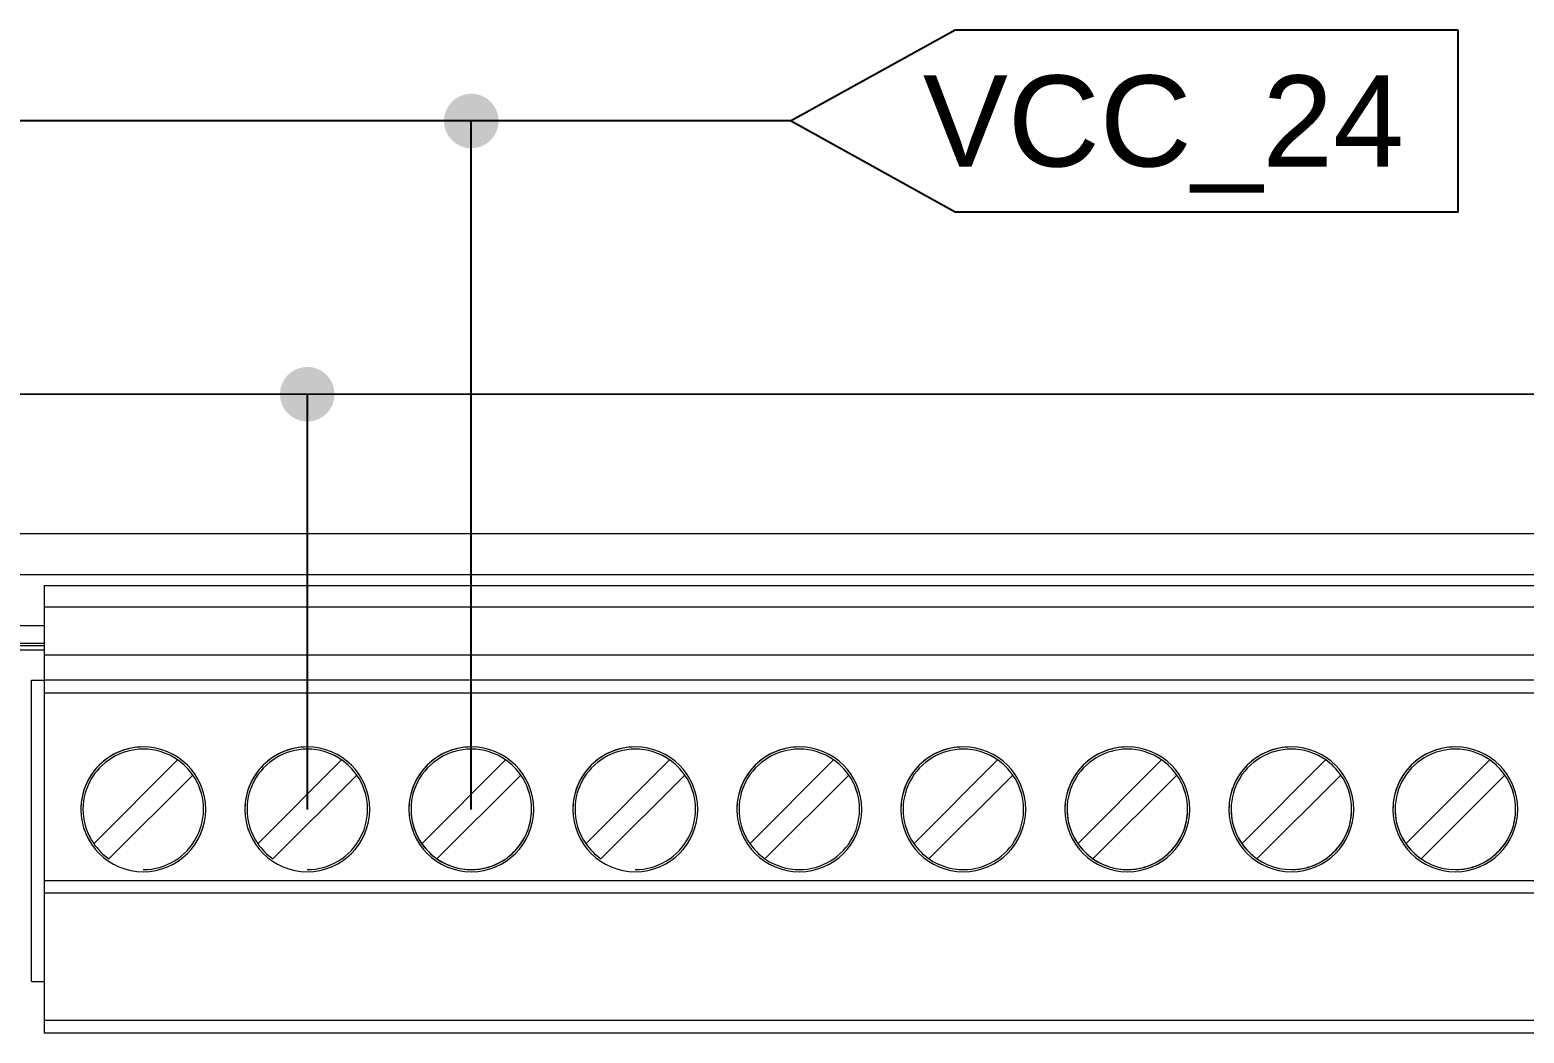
# Model space of a CAD drawing. Header units: millimetres. Extents: x 32696 to 36207, y 16706 to 17911.
# Drawn here: x 34756.7 to 34838.7, y 17592 to 17647.1 of the extents above; entities that cross this region are included whole.
import ezdxf
from ezdxf.enums import TextEntityAlignment as Align

# ---------------------------------------------------------------- set-up
doc = ezdxf.new("R2010")
doc.units = ezdxf.units.MM
doc.header["$LTSCALE"] = 0.1
doc.layers.get('0').update_dxf_attribs({"lineweight": 20})
doc.layers.add('ALIMENTAÇÃO', color=1, linetype='Continuous', lineweight=25)
doc.layers.add('GND', color=7, linetype='Continuous', lineweight=25)
doc.styles.get("Standard").update_dxf_attribs({"font": 'arial.ttf'})

# ---------------------------------------------------------------- blocks, each defined once
blk = doc.blocks.new('CLP-XP352')
at = {"lineweight": 9}
for p, q in [((35228.046, 17425.014), (35017.141, 17425.014)), ((35023.994, 17424.074), (35079.723, 17424.074)), ((35024.794, 17423.814), (35078.924, 17423.814)), ((35024.794, 17423.814), (35024.794, 17423.314)), ((35025.584, 17423.814), (35028.604, 17423.814)), ((35029.394, 17423.814), (35032.414, 17423.814)), ((35033.204, 17423.814), (35036.224, 17423.814)), ((35037.014, 17423.814), (35040.034, 17423.814)), ((35040.824, 17423.814), (35043.844, 17423.814)), ((35044.634, 17423.814), (35047.654, 17423.814)), ((35048.444, 17423.814), (35051.464, 17423.814)), ((35052.254, 17423.814), (35055.274, 17423.814)), ((35056.064, 17423.814), (35059.084, 17423.814)), ((35078.924, 17423.314), (35024.794, 17423.314)), ((35024.794, 17423.314), (35024.794, 17422.194)), ((35024.794, 17422.876), (35023.994, 17422.876)), ((35024.794, 17422.471), (35023.994, 17422.471)), ((35024.794, 17422.414), (35023.494, 17422.414)), ((35023.494, 17422.324), (35024.794, 17422.324)), ((35078.924, 17422.194), (35024.794, 17422.194)), ((35024.794, 17422.194), (35024.794, 17421.614)), ((35024.494, 17421.614), (35024.794, 17421.614)), ((35024.494, 17414.614), (35024.494, 17421.614)), ((35078.924, 17421.614), (35024.794, 17421.614)), ((35024.794, 17421.614), (35024.794, 17421.314)), ((35078.924, 17421.314), (35024.794, 17421.314)), ((35024.794, 17421.314), (35024.794, 17416.964)), ((35027.094, 17420.064), (35027.094, 17420.064)), ((35030.904, 17420.064), (35030.904, 17420.064)), ((35034.714, 17420.064), (35034.714, 17420.064)), ((35038.524, 17420.064), (35038.524, 17420.064)), ((35042.334, 17420.064), (35042.334, 17420.064)), ((35046.144, 17420.064), (35046.144, 17420.064)), ((35049.954, 17420.064), (35049.954, 17420.064)), ((35053.764, 17420.064), (35053.764, 17420.064)), ((35057.574, 17420.064), (35057.574, 17420.064)), ((35025.943, 17417.816), (35027.891, 17419.764)), ((35027.891, 17419.764), (35025.943, 17417.816)), ((35027.891, 17419.764), (35027.891, 17419.764)), ((35029.753, 17417.816), (35031.701, 17419.764)), ((35031.701, 17419.764), (35029.753, 17417.816)), ((35031.701, 17419.764), (35031.701, 17419.764)), ((35033.563, 17417.816), (35035.511, 17419.764)), ((35035.511, 17419.764), (35033.563, 17417.816)), ((35035.511, 17419.764), (35035.511, 17419.764)), ((35037.373, 17417.816), (35039.321, 17419.764)), ((35039.321, 17419.764), (35037.373, 17417.816)), ((35039.321, 17419.764), (35039.321, 17419.764)), ((35041.183, 17417.816), (35043.131, 17419.764)), ((35043.131, 17419.764), (35041.183, 17417.816)), ((35043.131, 17419.764), (35043.131, 17419.764)), ((35044.993, 17417.816), (35046.941, 17419.764)), ((35046.941, 17419.764), (35044.993, 17417.816)), ((35046.941, 17419.764), (35046.941, 17419.764)), ((35048.803, 17417.816), (35050.751, 17419.764)), ((35050.751, 17419.764), (35048.803, 17417.816)), ((35050.751, 17419.764), (35050.751, 17419.764)), ((35052.613, 17417.816), (35054.561, 17419.764)), ((35054.561, 17419.764), (35052.613, 17417.816)), ((35054.561, 17419.764), (35054.561, 17419.764)), ((35056.423, 17417.816), (35058.371, 17419.764)), ((35058.371, 17419.764), (35056.423, 17417.816)), ((35058.371, 17419.764), (35058.371, 17419.764)), ((35028.245, 17419.411), (35026.296, 17417.463)), ((35032.055, 17419.411), (35030.106, 17417.463)), ((35035.865, 17419.411), (35033.916, 17417.463)), ((35039.675, 17419.411), (35037.726, 17417.463)), ((35043.485, 17419.411), (35041.536, 17417.463)), ((35047.295, 17419.411), (35045.346, 17417.463)), ((35051.105, 17419.411), (35049.156, 17417.463)), ((35054.915, 17419.411), (35052.966, 17417.463)), ((35058.725, 17419.411), (35056.776, 17417.463)), ((35025.694, 17418.614), (35025.694, 17418.614)), ((35028.494, 17418.614), (35028.494, 17418.614)), ((35029.504, 17418.614), (35029.504, 17418.614)), ((35032.304, 17418.614), (35032.304, 17418.614)), ((35033.314, 17418.614), (35033.314, 17418.614)), ((35036.114, 17418.614), (35036.114, 17418.614)), ((35037.124, 17418.614), (35037.124, 17418.614)), ((35039.924, 17418.614), (35039.924, 17418.614)), ((35040.934, 17418.614), (35040.934, 17418.614)), ((35043.734, 17418.614), (35043.734, 17418.614)), ((35044.744, 17418.614), (35044.744, 17418.614)), ((35047.544, 17418.614), (35047.544, 17418.614)), ((35048.554, 17418.614), (35048.554, 17418.614)), ((35051.354, 17418.614), (35051.354, 17418.614)), ((35052.364, 17418.614), (35052.364, 17418.614)), ((35055.164, 17418.614), (35055.164, 17418.614)), ((35056.174, 17418.614), (35056.174, 17418.614)), ((35058.974, 17418.614), (35058.974, 17418.614)), ((35025.943, 17417.816), (35025.943, 17417.816)), ((35029.753, 17417.816), (35029.753, 17417.816)), ((35033.563, 17417.816), (35033.563, 17417.816)), ((35037.373, 17417.816), (35037.373, 17417.816)), ((35041.183, 17417.816), (35041.183, 17417.816)), ((35044.993, 17417.816), (35044.993, 17417.816)), ((35048.803, 17417.816), (35048.803, 17417.816)), ((35052.613, 17417.816), (35052.613, 17417.816)), ((35056.423, 17417.816), (35056.423, 17417.816)), ((35026.296, 17417.463), (35026.296, 17417.463)), ((35030.106, 17417.463), (35030.106, 17417.463)), ((35033.916, 17417.463), (35033.916, 17417.463)), ((35037.726, 17417.463), (35037.726, 17417.463)), ((35041.536, 17417.463), (35041.536, 17417.463)), ((35045.346, 17417.463), (35045.346, 17417.463)), ((35049.156, 17417.463), (35049.156, 17417.463)), ((35052.966, 17417.463), (35052.966, 17417.463)), ((35056.776, 17417.463), (35056.776, 17417.463)), ((35024.794, 17416.964), (35078.924, 17416.964)), ((35024.794, 17416.964), (35024.794, 17416.664)), ((35027.094, 17417.214), (35027.094, 17417.214)), ((35030.904, 17417.214), (35030.904, 17417.214)), ((35034.714, 17417.214), (35034.714, 17417.214)), ((35038.524, 17417.214), (35038.524, 17417.214)), ((35042.334, 17417.214), (35042.334, 17417.214)), ((35046.144, 17417.214), (35046.144, 17417.214)), ((35049.954, 17417.214), (35049.954, 17417.214)), ((35053.764, 17417.214), (35053.764, 17417.214)), ((35057.574, 17417.214), (35057.574, 17417.214)), ((35078.924, 17416.664), (35024.794, 17416.664)), ((35024.794, 17416.664), (35024.794, 17413.714)), ((35024.494, 17414.614), (35024.794, 17414.614)), ((35024.494, 17414.614), (35024.794, 17414.614)), ((35024.494, 17414.614), (35024.494, 17414.614)), ((35024.794, 17413.714), (35078.924, 17413.714)), ((35024.794, 17413.714), (35024.794, 17413.414)), ((35078.924, 17413.414), (35024.794, 17413.414))]:
    blk.add_line(p, q, dxfattribs=at)
for centre, radius, start, end in [((35027.094, 17418.614), 1.45, 90, 270), ((35027.094, 17418.614), 1.45, 90, 180.0004), ((35027.094, 17418.614), 1.45, 270, 90), ((35027.094, 17418.614), 1.45, 0.0004, 90), ((35030.904, 17418.614), 1.45, 90, 270), ((35030.904, 17418.614), 1.45, 90, 180.0004), ((35030.904, 17418.614), 1.45, 270, 90), ((35030.904, 17418.614), 1.45, 0.0004, 90), ((35034.714, 17418.614), 1.45, 90, 270), ((35034.714, 17418.614), 1.45, 90, 180.0004), ((35034.714, 17418.614), 1.45, 270, 90), ((35034.714, 17418.614), 1.45, 0.0004, 90), ((35038.524, 17418.614), 1.45, 90, 270), ((35038.524, 17418.614), 1.45, 90, 180.0004), ((35038.524, 17418.614), 1.45, 270, 90), ((35038.524, 17418.614), 1.45, 0.0004, 90), ((35042.334, 17418.614), 1.45, 90, 270), ((35042.334, 17418.614), 1.45, 90, 180.0004), ((35042.334, 17418.614), 1.45, 270, 90), ((35042.334, 17418.614), 1.45, 0.0004, 90), ((35046.144, 17418.614), 1.45, 90, 270), ((35046.144, 17418.614), 1.45, 90, 180.0004), ((35046.144, 17418.614), 1.45, 270, 90), ((35046.144, 17418.614), 1.45, 0.0004, 90), ((35049.954, 17418.614), 1.45, 90, 270), ((35049.954, 17418.614), 1.45, 90, 180.0004), ((35049.954, 17418.614), 1.45, 270, 90), ((35049.954, 17418.614), 1.45, 0.0004, 90), ((35053.764, 17418.614), 1.45, 90, 270), ((35053.764, 17418.614), 1.45, 90, 180.0004), ((35053.764, 17418.614), 1.45, 270, 90), ((35053.764, 17418.614), 1.45, 0.0004, 90), ((35057.574, 17418.614), 1.45, 90, 270), ((35057.574, 17418.614), 1.45, 90, 180.0004), ((35057.574, 17418.614), 1.45, 270, 90), ((35057.574, 17418.614), 1.45, 0.0004, 90), ((35027.094, 17418.614), 1.4, 90, 214.7134), ((35027.094, 17418.614), 1.4, 55.2866, 90), ((35027.094, 17418.614), 1.4, 34.7134, 55.2866), ((35030.904, 17418.614), 1.4, 90, 214.7134), ((35030.904, 17418.614), 1.4, 55.2866, 90), ((35030.904, 17418.614), 1.4, 34.7134, 55.2866), ((35034.714, 17418.614), 1.4, 90, 214.7134), ((35034.714, 17418.614), 1.4, 55.2866, 90), ((35034.714, 17418.614), 1.4, 34.7134, 55.2866), ((35038.524, 17418.614), 1.4, 90, 214.7134), ((35038.524, 17418.614), 1.4, 55.2866, 90), ((35038.524, 17418.614), 1.4, 34.7134, 55.2866), ((35042.334, 17418.614), 1.4, 90, 214.7134), ((35042.334, 17418.614), 1.4, 55.2866, 90), ((35042.334, 17418.614), 1.4, 34.7134, 55.2866), ((35046.144, 17418.614), 1.4, 90, 214.7134), ((35046.144, 17418.614), 1.4, 55.2866, 90), ((35046.144, 17418.614), 1.4, 34.7134, 55.2866), ((35049.954, 17418.614), 1.4, 90, 214.7134), ((35049.954, 17418.614), 1.4, 55.2866, 90), ((35049.954, 17418.614), 1.4, 34.7134, 55.2866), ((35053.764, 17418.614), 1.4, 90, 214.7134), ((35053.764, 17418.614), 1.4, 55.2866, 90), ((35053.764, 17418.614), 1.4, 34.7134, 55.2866), ((35057.574, 17418.614), 1.4, 90, 214.7134), ((35057.574, 17418.614), 1.4, 55.2866, 90), ((35057.574, 17418.614), 1.4, 34.7134, 55.2866), ((35027.094, 17418.614), 1.4, 270, 34.7134), ((35030.904, 17418.614), 1.4, 270, 34.7134), ((35034.714, 17418.614), 1.4, 270, 34.7134), ((35038.524, 17418.614), 1.4, 270, 34.7134), ((35042.334, 17418.614), 1.4, 270, 34.7134), ((35046.144, 17418.614), 1.4, 270, 34.7134), ((35049.954, 17418.614), 1.4, 270, 34.7134), ((35053.764, 17418.614), 1.4, 270, 34.7134), ((35057.574, 17418.614), 1.4, 270, 34.7134), ((35034.714, 17418.614), 1.4, 180.0004, 270), ((35034.714, 17418.614), 1.4, 270, 0.0004), ((35049.954, 17418.614), 1.4, 180.0004, 270), ((35049.954, 17418.614), 1.4, 270, 0.0004), ((35053.764, 17418.614), 1.4, 180.0004, 270), ((35053.764, 17418.614), 1.4, 270, 0.0004), ((35057.574, 17418.614), 1.4, 180.0004, 270), ((35057.574, 17418.614), 1.4, 270, 0.0004), ((35027.094, 17418.614), 1.4, 214.7134, 235.2866), ((35030.904, 17418.614), 1.4, 214.7134, 235.2866), ((35034.714, 17418.614), 1.4, 214.7134, 235.2866), ((35038.524, 17418.614), 1.4, 214.7134, 235.2866), ((35042.334, 17418.614), 1.4, 214.7134, 235.2866), ((35046.144, 17418.614), 1.4, 214.7134, 235.2866), ((35049.954, 17418.614), 1.4, 214.7134, 235.2866), ((35053.764, 17418.614), 1.4, 214.7134, 235.2866), ((35057.574, 17418.614), 1.4, 214.7134, 235.2866), ((35034.714, 17418.614), 1.4, 235.2866, 270), ((35042.334, 17418.614), 1.4, 235.2866, 270), ((35046.144, 17418.614), 1.4, 235.2866, 270), ((35049.954, 17418.614), 1.4, 235.2866, 270)]:
    blk.add_arc(centre, radius, start, end, dxfattribs=at)
blk = doc.blocks.new('COMMAND_TAG')
blk.add_lwpolyline([(34954.395, 17316.024), (34954.395, 17306.024), (34981.988, 17306.024), (34991.019, 17311.021), (34981.988, 17316.018), (34954.395, 17316.024)])
blk.add_attdef('NAME', text='', height=5).set_placement((34970.553, 17311.022), align=Align.MIDDLE_CENTER)

msp = doc.modelspace()

# ---------------------------------------------------------------- hatches: boundary and pattern name
at = {"layer": 'ALIMENTAÇÃO'}
h = msp.add_hatch(color=256, dxfattribs=at)
h.dxf.hatch_style = 1
h.paths.add_polyline_path([(34779.389, 17642.084, 1), (34782.389, 17642.084, 1)])
at = {"layer": 'GND'}
h = msp.add_hatch(color=256, dxfattribs=at)
h.dxf.hatch_style = 1
h.paths.add_polyline_path([(34770.388, 17627.084, 1), (34773.388, 17627.084, 1)])

# ---------------------------------------------------------------- linework, layer by layer
at = {"layer": 'ALIMENTAÇÃO'}
for p, q in [((34798.412, 17642.084), (34695.615, 17642.084)), ((34780.889, 17604.292), (34780.889, 17642.084))]:
    msp.add_line(p, q, dxfattribs=at)
at = {"layer": 'GND'}
for p, q in [((35020.021, 17627.038), (34723.849, 17627.084)), ((34771.888, 17627.084), (34771.888, 17604.292))]:
    msp.add_line(p, q, dxfattribs=at)

# ---------------------------------------------------------------- block references
at = {"xscale": 2.3625, "yscale": 2.3625, "zscale": 2.3625}
msp.add_blockref('CLP-XP352', (-47988.622, -23547.183), dxfattribs=at)
at = {"layer": 'ALIMENTAÇÃO', "lineweight": 20}
ref = msp.add_blockref('COMMAND_TAG', (69789.43, 331.063), dxfattribs=dict(at, xscale=-1))
ref.add_attrib('NAME', 'VCC_24', dxfattribs={"layer": '0', "height": 5}).set_placement((34818.877, 17642.085), align=Align.MIDDLE_CENTER)

doc.saveas('drawing.dxf')
